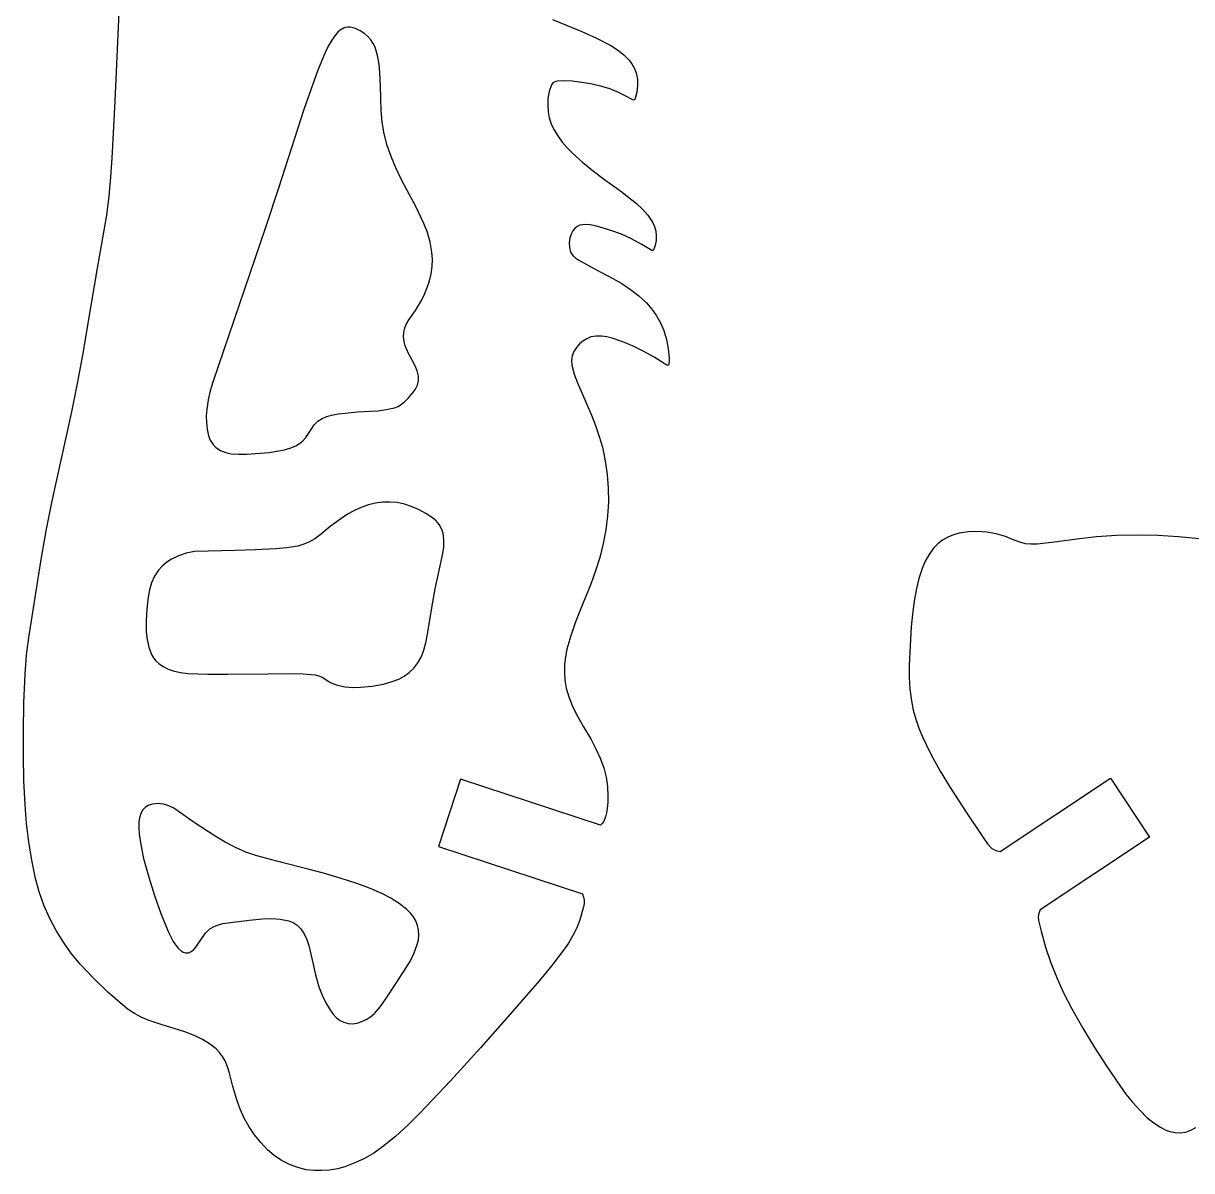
# Model space of a CAD drawing. Extents: x -40.2 to -8.1, y -2.1 to 47.3.
# Drawn here: x -40.21 to -31.29, y -2.07 to 6.69 of the extents above; entities that cross this region are included whole.
import ezdxf

# ---------------------------------------------------------------- set-up
doc = ezdxf.new("R2010")
doc.units = 0

msp = doc.modelspace()

# ---------------------------------------------------------------- linework, layer by layer
at = {"layer": '5'}
for p, q in [((-39.513399, 6.099682), (-39.424131, 8.101468)), ((-36.172217, 6.721388), (-35.949498, 6.630694)), ((-37.828886, 6.607645), (-37.859379, 6.564417)), ((-37.812834, 6.625964), (-37.828886, 6.607645)), ((-37.794243, 6.641701), (-37.812834, 6.625964)), ((-37.773524, 6.654507), (-37.794243, 6.641701)), ((-37.755784, 6.661186), (-37.773524, 6.654507)), ((-37.737116, 6.664472), (-37.755784, 6.661186)), ((-37.718162, 6.664254), (-37.737116, 6.664472)), ((-37.678606, 6.653483), (-37.718162, 6.664254)), ((-37.641361, 6.636355), (-37.678606, 6.653483)), ((-37.607438, 6.613336), (-37.641361, 6.636355)), ((-37.58229, 6.592077), (-37.607438, 6.613336)), ((-35.949498, 6.630694), (-35.836442, 6.580945)), ((-37.886473, 6.518981), (-37.91001, 6.471604)), ((-37.859379, 6.564417), (-37.886473, 6.518981)), ((-37.560336, 6.567534), (-37.58229, 6.592077)), ((-37.542003, 6.54018), (-37.560336, 6.567534)), ((-37.527645, 6.510546), (-37.542003, 6.54018)), ((-35.836442, 6.580945), (-35.72678, 6.524103)), ((-35.72678, 6.524103), (-35.676032, 6.491681)), ((-37.91001, 6.471604), (-37.966123, 6.335563)), ((-37.509746, 6.446414), (-37.527645, 6.510546)), ((-37.497339, 6.380998), (-37.509746, 6.446414)), ((-35.676032, 6.491681), (-35.629139, 6.453897)), ((-35.629139, 6.453897), (-35.586665, 6.411206)), ((-37.966123, 6.335563), (-38.070877, 6.03604)), ((-37.490512, 6.314766), (-37.497339, 6.380998)), ((-35.586665, 6.411206), (-35.563363, 6.378388)), ((-35.563363, 6.378388), (-35.544963, 6.342591)), ((-35.544963, 6.342591), (-35.531838, 6.304542)), ((-37.486, 6.216916), (-37.490512, 6.314766)), ((-36.154456, 6.247351), (-36.169547, 6.238023)), ((-36.137236, 6.251619), (-36.154456, 6.247351)), ((-36.080185, 6.252951), (-36.137236, 6.251619)), ((-36.023169, 6.250554), (-36.080185, 6.252951)), ((-35.966431, 6.244436), (-36.023169, 6.250554)), ((-35.531838, 6.304542), (-35.524254, 6.265014)), ((-35.524254, 6.265014), (-35.523485, 6.215594)), ((-37.483784, 6.118987), (-37.486, 6.216916)), ((-36.197954, 6.172876), (-36.207578, 6.119393)), ((-36.181063, 6.224527), (-36.197954, 6.172876)), ((-36.169547, 6.238023), (-36.181063, 6.224527)), ((-35.880613, 6.230133), (-35.966431, 6.244436)), ((-35.795626, 6.21152), (-35.880613, 6.230133)), ((-35.735707, 6.19341), (-35.795626, 6.21152)), ((-35.677794, 6.169654), (-35.735707, 6.19341)), ((-35.618303, 6.140653), (-35.677794, 6.169654)), ((-35.529593, 6.166546), (-35.542458, 6.118823)), ((-35.523485, 6.215594), (-35.529593, 6.166546)), ((-39.536483, 5.663549), (-39.513399, 6.099682)), ((-37.482295, 6.028342), (-37.483784, 6.118987)), ((-36.207578, 6.119393), (-36.20975, 6.065093)), ((-35.559962, 6.109402), (-35.618303, 6.140653)), ((-35.554311, 6.106274), (-35.559962, 6.109402)), ((-35.548358, 6.108781), (-35.554311, 6.106274)), ((-35.542458, 6.118823), (-35.548358, 6.108781)), ((-38.070877, 6.03604), (-38.169293, 5.734374)), ((-37.473651, 5.938098), (-37.482295, 6.028342)), ((-36.20975, 6.065093), (-36.206685, 6.01774)), ((-36.206685, 6.01774), (-36.197819, 5.971123)), ((-37.457904, 5.84882), (-37.473651, 5.938098)), ((-36.197819, 5.971123), (-36.183287, 5.92595)), ((-36.183287, 5.92595), (-36.163309, 5.882908)), ((-37.435155, 5.761064), (-37.457904, 5.84882)), ((-36.163309, 5.882908), (-36.133182, 5.832995)), ((-36.133182, 5.832995), (-36.098987, 5.785776)), ((-38.169293, 5.734374), (-38.265617, 5.433296)), ((-37.405544, 5.675379), (-37.435155, 5.761064)), ((-36.098987, 5.785776), (-36.060963, 5.741582)), ((-36.060963, 5.741582), (-36.019376, 5.700722)), ((-39.546324, 5.51783), (-39.536483, 5.663549)), ((-37.368971, 5.588712), (-37.405544, 5.675379)), ((-36.019376, 5.700722), (-35.940951, 5.630594)), ((-35.940951, 5.630594), (-35.859369, 5.564165)), ((-37.328599, 5.503748), (-37.368971, 5.588712)), ((-35.859369, 5.564165), (-35.774803, 5.501579)), ((-39.559982, 5.372419), (-39.546324, 5.51783)), ((-37.284506, 5.420654), (-37.328599, 5.503748)), ((-35.774803, 5.501579), (-35.650779, 5.411185)), ((-39.577449, 5.227416), (-39.559982, 5.372419)), ((-38.265617, 5.433296), (-38.364912, 5.133185)), ((-37.217561, 5.294609), (-37.284506, 5.420654)), ((-35.650779, 5.411185), (-35.53023, 5.316207)), ((-37.155836, 5.165928), (-37.217561, 5.294609)), ((-35.53023, 5.316207), (-35.484991, 5.274193)), ((-35.484991, 5.274193), (-35.444875, 5.227263)), ((-39.648708, 4.823027), (-39.577449, 5.227416)), ((-35.444875, 5.227263), (-35.41041, 5.176039)), ((-35.41041, 5.176039), (-35.394824, 5.142591)), ((-38.364912, 5.133185), (-38.566221, 4.542998)), ((-37.128204, 5.094756), (-37.155836, 5.165928)), ((-37.107633, 5.021231), (-37.128204, 5.094756)), ((-36.02778, 5.088751), (-36.039604, 5.054044)), ((-36.017134, 5.109035), (-36.02778, 5.088751)), ((-36.002541, 5.126694), (-36.017134, 5.109035)), ((-35.984627, 5.140973), (-36.002541, 5.126694)), ((-35.964158, 5.15126), (-35.984627, 5.140973)), ((-35.924411, 5.155846), (-35.964158, 5.15126)), ((-35.884439, 5.154077), (-35.924411, 5.155846)), ((-35.845253, 5.145997), (-35.884439, 5.154077)), ((-35.726347, 5.110433), (-35.845253, 5.145997)), ((-35.646589, 5.082027), (-35.726347, 5.110433)), ((-35.394824, 5.142591), (-35.384623, 5.107128)), ((-35.384623, 5.107128), (-35.380055, 5.070511)), ((-37.094319, 4.946053), (-37.107633, 5.021231)), ((-36.039604, 5.054044), (-36.044947, 5.017769)), ((-36.044947, 5.017769), (-36.043632, 4.981126)), ((-35.569727, 5.046523), (-35.646589, 5.082027)), ((-35.490684, 5.004158), (-35.569727, 5.046523)), ((-35.413107, 4.959163), (-35.490684, 5.004158)), ((-35.388121, 4.997377), (-35.40056, 4.962635)), ((-35.381231, 5.033628), (-35.388121, 4.997377)), ((-35.380055, 5.070511), (-35.381231, 5.033628)), ((-37.090466, 4.89068), (-37.094319, 4.946053)), ((-36.043632, 4.981126), (-36.035703, 4.945327)), ((-36.035703, 4.945327), (-36.017599, 4.921279)), ((-36.017599, 4.921279), (-35.995856, 4.900464)), ((-35.405877, 4.957444), (-35.413107, 4.959163)), ((-35.40056, 4.962635), (-35.405877, 4.957444)), ((-39.715717, 4.417912), (-39.648708, 4.823027)), ((-37.099542, 4.78018), (-37.092213, 4.8352)), ((-37.092213, 4.8352), (-37.090466, 4.89068)), ((-35.995856, 4.900464), (-35.971042, 4.883425)), ((-35.971042, 4.883425), (-35.842877, 4.812712)), ((-37.11238, 4.726178), (-37.099542, 4.78018)), ((-35.842877, 4.812712), (-35.71294, 4.745311)), ((-35.71294, 4.745311), (-35.643485, 4.7058)), ((-37.149675, 4.625137), (-37.129018, 4.674916)), ((-37.129018, 4.674916), (-37.11238, 4.726178)), ((-35.643485, 4.7058), (-35.577085, 4.661346)), ((-35.577085, 4.661346), (-35.514092, 4.612184)), ((-37.219537, 4.501251), (-37.174221, 4.577157)), ((-37.174221, 4.577157), (-37.149675, 4.625137)), ((-35.514092, 4.612184), (-35.454838, 4.558574)), ((-35.454838, 4.558574), (-35.413825, 4.511385)), ((-38.566221, 4.542998), (-38.766201, 3.952811)), ((-37.269233, 4.428137), (-37.219537, 4.501251)), ((-35.413825, 4.511385), (-35.37793, 4.460196)), ((-39.75467, 4.186401), (-39.715717, 4.417912)), ((-37.300737, 4.366878), (-37.287527, 4.398815)), ((-37.287527, 4.398815), (-37.269233, 4.428137)), ((-35.37793, 4.460196), (-35.347538, 4.40556)), ((-35.347538, 4.40556), (-35.322978, 4.348066)), ((-37.310609, 4.298703), (-37.308502, 4.3332)), ((-37.307, 4.264331), (-37.310609, 4.298703)), ((-37.308502, 4.3332), (-37.300737, 4.366878)), ((-35.911559, 4.2852), (-35.941089, 4.267308)), ((-35.879565, 4.298182), (-35.911559, 4.2852)), ((-35.839052, 4.304172), (-35.879565, 4.298182)), ((-35.798104, 4.304779), (-35.839052, 4.304172)), ((-35.757432, 4.299994), (-35.798104, 4.304779)), ((-35.717742, 4.2899), (-35.757432, 4.299994)), ((-35.635935, 4.261205), (-35.717742, 4.2899)), ((-35.322978, 4.348066), (-35.303029, 4.279265)), ((-37.297775, 4.231023), (-37.307, 4.264331)), ((-37.273676, 4.171573), (-37.297775, 4.231023)), ((-35.989848, 4.218718), (-36.009206, 4.188323)), ((-35.967407, 4.244958), (-35.989848, 4.218718)), ((-35.941089, 4.267308), (-35.967407, 4.244958)), ((-35.55592, 4.227838), (-35.635935, 4.261205)), ((-35.475398, 4.187798), (-35.55592, 4.227838)), ((-35.303029, 4.279265), (-35.289679, 4.208886)), ((-35.289679, 4.208886), (-35.283048, 4.137559)), ((-39.797843, 3.955639), (-39.75467, 4.186401)), ((-37.242801, 4.115343), (-37.273676, 4.171573)), ((-37.222468, 4.078778), (-37.242801, 4.115343)), ((-36.021808, 4.154563), (-36.027102, 4.118919)), ((-36.027102, 4.118919), (-36.024855, 4.082954)), ((-36.009206, 4.188323), (-36.021808, 4.154563)), ((-35.396883, 4.143952), (-35.475398, 4.187798)), ((-35.320557, 4.096399), (-35.396883, 4.143952)), ((-35.28265, 4.10967), (-35.288066, 4.082309)), ((-35.283048, 4.137559), (-35.28265, 4.10967)), ((-37.206686, 4.04003), (-37.222468, 4.078778)), ((-37.195686, 3.999663), (-37.206686, 4.04003)), ((-36.024855, 4.082954), (-36.007357, 4.013965)), ((-35.304312, 4.085856), (-35.320557, 4.096399)), ((-35.296634, 4.082046), (-35.304312, 4.085856)), ((-35.288066, 4.082309), (-35.296634, 4.082046)), ((-39.845221, 3.725705), (-39.797843, 3.955639)), ((-38.766201, 3.952811), (-38.786281, 3.885643)), ((-37.219959, 3.90034), (-37.204394, 3.931319)), ((-37.204394, 3.931319), (-37.196164, 3.964997)), ((-37.196164, 3.964997), (-37.195686, 3.999663)), ((-36.007357, 4.013965), (-35.98272, 3.947191)), ((-35.98272, 3.947191), (-35.875885, 3.701528)), ((-38.786281, 3.885643), (-38.802026, 3.817328)), ((-37.271944, 3.832923), (-37.244279, 3.865342)), ((-37.244279, 3.865342), (-37.219959, 3.90034)), ((-38.81337, 3.748147), (-38.817466, 3.696729)), ((-38.802026, 3.817328), (-38.81337, 3.748147)), ((-37.442621, 3.743594), (-37.380563, 3.756205)), ((-37.380563, 3.756205), (-37.352324, 3.767953)), ((-37.352324, 3.767953), (-37.326166, 3.783805)), ((-37.326166, 3.783805), (-37.302683, 3.803402)), ((-37.302683, 3.803402), (-37.271944, 3.832923)), ((-37.302683, 3.803402), (-37.302683, 3.803402)), ((-39.996933, 3.033498), (-39.845221, 3.725705)), ((-38.817466, 3.696729), (-38.816566, 3.645157)), ((-37.965055, 3.65503), (-37.932539, 3.675248)), ((-37.932539, 3.675248), (-37.897563, 3.690829)), ((-37.897563, 3.690829), (-37.860785, 3.701482)), ((-37.860785, 3.701482), (-37.808825, 3.710648)), ((-37.808825, 3.710648), (-37.756516, 3.717551)), ((-37.756516, 3.717551), (-37.662635, 3.725627)), ((-37.662635, 3.725627), (-37.56854, 3.730615)), ((-37.56854, 3.730615), (-37.505369, 3.735052)), ((-37.505369, 3.735052), (-37.442621, 3.743594)), ((-35.875885, 3.701528), (-35.843806, 3.621082)), ((-38.816566, 3.645157), (-38.810678, 3.593914)), ((-38.810678, 3.593914), (-38.799858, 3.543482)), ((-38.036741, 3.560549), (-38.017336, 3.59287)), ((-38.017336, 3.59287), (-37.993848, 3.626181)), ((-37.993848, 3.626181), (-37.965055, 3.65503)), ((-35.843806, 3.621082), (-35.81581, 3.539125)), ((-38.799858, 3.543482), (-38.786775, 3.510269)), ((-38.786775, 3.510269), (-38.767853, 3.48)), ((-38.767853, 3.48), (-38.743727, 3.453691)), ((-38.13348, 3.46677), (-38.105506, 3.484093)), ((-38.105506, 3.484093), (-38.080197, 3.505118)), ((-38.080197, 3.505118), (-38.058038, 3.529442)), ((-38.058038, 3.529442), (-38.036741, 3.560549)), ((-35.81581, 3.539125), (-35.791967, 3.455865)), ((-38.743727, 3.453691), (-38.707815, 3.431321)), ((-38.707815, 3.431321), (-38.668636, 3.415348)), ((-38.668636, 3.415348), (-38.62732, 3.406234)), ((-38.62732, 3.406234), (-38.569185, 3.402196)), ((-38.569185, 3.402196), (-38.510913, 3.402819)), ((-38.510913, 3.402819), (-38.337247, 3.416972)), ((-38.337247, 3.416972), (-38.278534, 3.424974)), ((-38.278534, 3.424974), (-38.220546, 3.437164)), ((-38.220546, 3.437164), (-38.163581, 3.453482)), ((-38.163581, 3.453482), (-38.13348, 3.46677)), ((-35.791967, 3.455865), (-35.769929, 3.352932)), ((-35.769929, 3.352932), (-35.754872, 3.248747)), ((-35.754872, 3.248747), (-35.746864, 3.143786)), ((-35.746864, 3.143786), (-35.745941, 3.038523)), ((-37.469847, 3.036734), (-37.52446, 3.029704)), ((-37.414794, 3.037819), (-37.469847, 3.036734)), ((-37.359947, 3.032948), (-37.414794, 3.037819)), ((-35.745941, 3.038523), (-35.752109, 2.933437)), ((-40.041249, 2.816697), (-39.996933, 3.033498)), ((-37.685483, 2.973435), (-37.738914, 2.944155)), ((-37.62982, 2.998211), (-37.685483, 2.973435)), ((-37.577994, 3.016813), (-37.62982, 2.998211)), ((-37.52446, 3.029704), (-37.577994, 3.016813)), ((-37.302065, 3.020257), (-37.359947, 3.032948)), ((-37.245641, 3.002155), (-37.302065, 3.020257)), ((-37.19118, 2.978802), (-37.245641, 3.002155)), ((-37.139169, 2.950408), (-37.19118, 2.978802)), ((-37.090074, 2.917226), (-37.139169, 2.950408)), ((-37.789749, 2.910568), (-37.871131, 2.849843)), ((-37.738914, 2.944155), (-37.789749, 2.910568)), ((-37.061731, 2.893605), (-37.090074, 2.917226)), ((-37.037945, 2.865402), (-37.061731, 2.893605)), ((-37.019444, 2.833481), (-37.037945, 2.865402)), ((-35.752109, 2.933437), (-35.765757, 2.826306)), ((-40.079067, 2.59867), (-40.041249, 2.816697)), ((-37.949677, 2.785492), (-37.987472, 2.757033)), ((-37.871131, 2.849843), (-37.949677, 2.785492)), ((-37.006796, 2.798822), (-37.019444, 2.833481)), ((-37.001629, 2.747552), (-37.006796, 2.798822)), ((-35.765757, 2.826306), (-35.785582, 2.720144)), ((-33.153563, 2.770163), (-33.193547, 2.746698)), ((-33.110862, 2.788218), (-33.153563, 2.770163)), ((-33.066172, 2.800554), (-33.110862, 2.788218)), ((-32.996563, 2.810759), (-33.066172, 2.800554)), ((-32.926249, 2.81313), (-32.996563, 2.810759)), ((-32.856111, 2.807638), (-32.926249, 2.81313)), ((-32.78431, 2.794152), (-32.856111, 2.807638)), ((-32.714085, 2.774014), (-32.78431, 2.794152)), ((-32.646049, 2.7474), (-32.714085, 2.774014)), ((-32.016895, 2.771475), (-32.168231, 2.753385)), ((-31.864832, 2.781806), (-32.016895, 2.771475)), ((-31.706998, 2.78477), (-31.864832, 2.781806)), ((-31.549173, 2.781398), (-31.706998, 2.78477)), ((-31.39161, 2.771696), (-31.549173, 2.781398)), ((-31.234563, 2.75568), (-31.39161, 2.771696)), ((-38.285281, 2.680732), (-38.44089, 2.672802)), ((-38.20103, 2.688518), (-38.285281, 2.680732)), ((-38.117479, 2.701863), (-38.20103, 2.688518)), ((-38.072001, 2.714905), (-38.117479, 2.701863)), ((-38.028449, 2.733387), (-38.072001, 2.714905)), ((-37.987472, 2.757033), (-38.028449, 2.733387)), ((-37.009772, 2.645), (-37.002625, 2.696032)), ((-37.002625, 2.696032), (-37.001629, 2.747552)), ((-35.785582, 2.720144), (-35.811518, 2.615307)), ((-33.262696, 2.685221), (-33.296865, 2.63688)), ((-33.230133, 2.718222), (-33.262696, 2.685221)), ((-33.193547, 2.746698), (-33.230133, 2.718222)), ((-32.604533, 2.730453), (-32.646049, 2.7474)), ((-32.561039, 2.719541), (-32.604533, 2.730453)), ((-32.51644, 2.714885), (-32.561039, 2.719541)), ((-32.47163, 2.716578), (-32.51644, 2.714885)), ((-32.319713, 2.733191), (-32.47163, 2.716578)), ((-32.168231, 2.753385), (-32.319713, 2.733191)), ((-40.146899, 2.163842), (-40.079067, 2.59867)), ((-39.08688, 2.598253), (-39.122071, 2.57529)), ((-39.029885, 2.626222), (-39.08688, 2.598253)), ((-39.08688, 2.598253), (-39.08688, 2.598253)), ((-38.969973, 2.647231), (-39.029885, 2.626222)), ((-38.907992, 2.660982), (-38.969973, 2.647231)), ((-38.596636, 2.668278), (-38.907992, 2.660982)), ((-38.44089, 2.672802), (-38.596636, 2.668278)), ((-37.043013, 2.491179), (-37.009772, 2.645)), ((-35.811518, 2.615307), (-35.843478, 2.512147)), ((-33.296865, 2.63688), (-33.325883, 2.585281)), ((-39.182616, 2.517238), (-39.211798, 2.470688)), ((-39.154148, 2.548146), (-39.182616, 2.517238)), ((-39.122071, 2.57529), (-39.154148, 2.548146)), ((-35.843478, 2.512147), (-35.881355, 2.411009)), ((-33.349441, 2.530972), (-33.374085, 2.454594)), ((-33.325883, 2.585281), (-33.349441, 2.530972)), ((-39.234611, 2.420707), (-39.250661, 2.368163)), ((-39.211798, 2.470688), (-39.234611, 2.420707)), ((-37.068343, 2.375902), (-37.043013, 2.491179)), ((-35.881355, 2.411009), (-35.960376, 2.212668)), ((-33.374085, 2.454594), (-33.393499, 2.376722)), ((-39.250661, 2.368163), (-39.264108, 2.294008)), ((-37.088936, 2.259686), (-37.068343, 2.375902)), ((-33.393499, 2.376722), (-33.41037, 2.279915)), ((-39.264108, 2.294008), (-39.272274, 2.219088)), ((-37.126364, 2.028194), (-37.088936, 2.259686)), ((-33.41037, 2.279915), (-33.423357, 2.18251)), ((-40.171044, 2.018208), (-40.146899, 2.163842)), ((-39.272274, 2.219088), (-39.276538, 2.132876)), ((-35.960376, 2.212668), (-35.999647, 2.115359)), ((-33.423357, 2.18251), (-33.432439, 2.084664)), ((-39.276538, 2.132876), (-39.275851, 2.046562)), ((-35.999647, 2.115359), (-36.033672, 2.016094)), ((-33.432439, 2.084664), (-33.441633, 1.938708)), ((-40.189035, 1.871686), (-40.171044, 2.018208)), ((-39.275851, 2.046562), (-39.269465, 1.987445)), ((-39.269465, 1.987445), (-39.255605, 1.929623)), ((-37.140268, 1.962992), (-37.126364, 2.028194)), ((-36.033672, 2.016094), (-36.062353, 1.915155)), ((-39.255605, 1.929623), (-39.234497, 1.874035)), ((-39.234497, 1.874035), (-39.219566, 1.848635)), ((-37.176991, 1.852492), (-37.158111, 1.898756)), ((-37.158111, 1.898756), (-37.140268, 1.962992)), ((-36.062353, 1.915155), (-36.07461, 1.856387)), ((-33.441633, 1.938708), (-33.448124, 1.792606)), ((-40.200839, 1.724537), (-40.189035, 1.871686)), ((-39.219566, 1.848635), (-39.201542, 1.825328)), ((-39.201542, 1.825328), (-39.180714, 1.804489)), ((-39.180714, 1.804489), (-39.146212, 1.78066)), ((-37.232003, 1.769318), (-37.201764, 1.809097)), ((-37.201764, 1.809097), (-37.176991, 1.852492)), ((-36.081354, 1.796735), (-36.082527, 1.736714)), ((-36.07461, 1.856387), (-36.081354, 1.796735)), ((-33.448124, 1.792606), (-33.448706, 1.701037)), ((-40.210618, 1.504979), (-40.200839, 1.724537)), ((-39.146212, 1.78066), (-39.108816, 1.761692)), ((-39.108816, 1.761692), (-39.069207, 1.747932)), ((-39.069207, 1.747932), (-39.013825, 1.736145)), ((-39.013825, 1.736145), (-38.9577, 1.728666)), ((-38.9577, 1.728666), (-38.805357, 1.722376)), ((-38.805357, 1.722376), (-38.652885, 1.722325)), ((-38.652885, 1.722325), (-38.34807, 1.726614)), ((-38.34807, 1.726614), (-38.167382, 1.728436)), ((-38.167382, 1.728436), (-38.076876, 1.726615)), ((-38.076876, 1.726615), (-37.986694, 1.718754)), ((-37.986694, 1.718754), (-37.95641, 1.710327)), ((-37.95641, 1.710327), (-37.927706, 1.697512)), ((-37.927706, 1.697512), (-37.901214, 1.680593)), ((-37.347782, 1.685452), (-37.305748, 1.70844)), ((-37.305748, 1.70844), (-37.266949, 1.736544)), ((-37.266949, 1.736544), (-37.232003, 1.769318)), ((-36.082527, 1.736714), (-36.078119, 1.676844)), ((-33.448706, 1.701037), (-33.443174, 1.609633)), ((-37.901214, 1.680593), (-37.874436, 1.663164)), ((-37.874436, 1.663164), (-37.845813, 1.648969)), ((-37.845813, 1.648969), (-37.815734, 1.638199)), ((-37.815734, 1.638199), (-37.757603, 1.627604)), ((-37.757603, 1.627604), (-37.698734, 1.622524)), ((-37.698734, 1.622524), (-37.639648, 1.623003)), ((-37.639648, 1.623003), (-37.551124, 1.631592)), ((-37.551124, 1.631592), (-37.463562, 1.647182)), ((-37.463562, 1.647182), (-37.404765, 1.663573)), ((-37.404765, 1.663573), (-37.347782, 1.685452)), ((-36.078119, 1.676844), (-36.068167, 1.617643)), ((-36.068167, 1.617643), (-36.049111, 1.549598)), ((-33.443174, 1.609633), (-33.431555, 1.518802)), ((-36.049111, 1.549598), (-36.023607, 1.483699)), ((-33.431555, 1.518802), (-33.41749, 1.448446)), ((-40.214213, 1.285233), (-40.210618, 1.504979)), ((-36.023607, 1.483699), (-35.991893, 1.420553)), ((-33.41749, 1.448446), (-33.398849, 1.379163)), ((-35.991893, 1.420553), (-35.935881, 1.321485)), ((-33.398849, 1.379163), (-33.375712, 1.31125)), ((-40.213703, 1.098256), (-40.214213, 1.285233)), ((-35.935881, 1.321485), (-35.878057, 1.223463)), ((-33.375712, 1.31125), (-33.348176, 1.244997)), ((-35.878057, 1.223463), (-35.840755, 1.154073)), ((-33.348176, 1.244997), (-33.283478, 1.112536)), ((-40.209367, 0.91133), (-40.213703, 1.098256)), ((-35.840755, 1.154073), (-35.808678, 1.082118)), ((-35.808678, 1.082118), (-35.782002, 1.007991)), ((-33.283478, 1.112536), (-33.212931, 0.983095)), ((-35.782002, 1.007991), (-35.763659, 0.937447)), ((-33.212931, 0.983095), (-33.136675, 0.856934)), ((-40.201206, 0.724531), (-40.209367, 0.91133)), ((-36.875058, 0.921185), (-36.959689, 0.664131)), ((-35.806319, 0.569313), (-36.875058, 0.921185)), ((-35.763659, 0.937447), (-35.752952, 0.865349)), ((-32.754819, 0.370043), (-31.911992, 0.930235)), ((-31.911992, 0.930235), (-31.612394, 0.479474)), ((-35.752952, 0.865349), (-35.750004, 0.792519)), ((-33.136675, 0.856934), (-33.009591, 0.661323)), ((-40.190398, 0.583198), (-40.201206, 0.724531)), ((-39.255249, 0.723334), (-39.280304, 0.708431)), ((-39.227279, 0.731551), (-39.255249, 0.723334)), ((-39.185425, 0.734824), (-39.227279, 0.731551)), ((-39.143663, 0.730533), (-39.185425, 0.734824)), ((-39.103349, 0.718815), (-39.143663, 0.730533)), ((-39.065793, 0.700053), (-39.103349, 0.718815)), ((-35.751332, 0.74482), (-35.754782, 0.697228)), ((-35.750004, 0.792519), (-35.751332, 0.74482)), ((-39.326816, 0.627281), (-39.331566, 0.594589)), ((-39.316482, 0.658658), (-39.326816, 0.627281)), ((-39.300874, 0.687774), (-39.316482, 0.658658)), ((-39.280304, 0.708431), (-39.300874, 0.687774)), ((-38.908572, 0.590386), (-39.065793, 0.700053)), ((-36.959689, 0.664131), (-37.04432, 0.407076)), ((-36.959689, 0.664131), (-36.959689, 0.664131)), ((-35.768376, 0.632726), (-35.780269, 0.601937)), ((-35.759848, 0.664612), (-35.768376, 0.632726)), ((-35.754782, 0.697228), (-35.759848, 0.664612)), ((-33.009591, 0.661323), (-32.877774, 0.468871)), ((-40.173504, 0.442462), (-40.190398, 0.583198)), ((-39.331566, 0.594589), (-39.331841, 0.547954)), ((-39.331841, 0.547954), (-39.329027, 0.501404)), ((-38.74835, 0.485152), (-38.908572, 0.590386)), ((-35.792064, 0.584643), (-35.806319, 0.569313)), ((-35.780269, 0.601937), (-35.792064, 0.584643)), ((-39.329027, 0.501404), (-39.315454, 0.408214)), ((-38.672949, 0.439783), (-38.74835, 0.485152)), ((-32.877774, 0.468871), (-32.849851, 0.428819)), ((-31.612394, 0.479474), (-32.448509, -0.076277)), ((-40.150558, 0.302586), (-40.173504, 0.442462)), ((-39.315454, 0.408214), (-39.29567, 0.316142)), ((-38.59467, 0.399581), (-38.672949, 0.439783)), ((-38.513868, 0.364728), (-38.59467, 0.399581)), ((-38.430908, 0.33538), (-38.513868, 0.364728)), ((-37.04432, 0.407076), (-35.944639, 0.045073)), ((-32.849851, 0.428819), (-32.817022, 0.392678)), ((-32.817022, 0.392678), (-32.787143, 0.378)), ((-32.787143, 0.378), (-32.754819, 0.370043)), ((-40.1216, 0.16383), (-40.150558, 0.302586)), ((-39.29567, 0.316142), (-39.257064, 0.173945)), ((-39.29567, 0.316142), (-39.29567, 0.316142)), ((-38.240482, 0.284021), (-38.430908, 0.33538)), ((-38.049123, 0.23626), (-38.240482, 0.284021)), ((-37.920718, 0.203277), (-38.049123, 0.23626)), ((-37.793414, 0.16627), (-37.920718, 0.203277)), ((-40.092948, 0.060717), (-40.1216, 0.16383)), ((-39.257064, 0.173945), (-39.213084, 0.033318)), ((-37.667337, 0.125276), (-37.793414, 0.16627)), ((-37.570723, 0.089089), (-37.667337, 0.125276)), ((-40.057139, -0.040133), (-40.092948, 0.060717)), ((-39.213084, 0.033318), (-39.163793, -0.105537)), ((-37.475901, 0.048437), (-37.570723, 0.089089)), ((-37.408545, 0.013121), (-37.475901, 0.048437)), ((-37.344567, -0.027999), (-37.408545, 0.013121)), ((-35.944639, 0.045073), (-35.935679, 0.021421)), ((-35.935679, 0.021421), (-35.931076, -0.003448)), ((-40.014352, -0.138227), (-40.057139, -0.040133)), ((-37.284465, -0.074602), (-37.344567, -0.027999)), ((-37.258289, -0.100671), (-37.284465, -0.074602)), ((-35.935387, -0.053644), (-35.964815, -0.152361)), ((-35.930978, -0.02874), (-35.935387, -0.053644)), ((-35.931076, -0.003448), (-35.930978, -0.02874)), ((-32.448509, -0.076277), (-32.458408, -0.102402)), ((-39.964795, -0.23308), (-40.014352, -0.138227)), ((-39.163793, -0.105537), (-39.109263, -0.242418)), ((-38.689837, -0.181269), (-38.590861, -0.166825)), ((-38.590861, -0.166825), (-38.489846, -0.154163)), ((-38.489846, -0.154163), (-38.388572, -0.143765)), ((-38.388572, -0.143765), (-38.320648, -0.141565)), ((-38.320648, -0.141565), (-38.252919, -0.147176)), ((-38.252919, -0.147176), (-38.186283, -0.160523)), ((-38.186283, -0.160523), (-38.153365, -0.174262)), ((-38.153365, -0.174262), (-38.123426, -0.193652)), ((-37.235554, -0.129789), (-37.258289, -0.100671)), ((-37.216611, -0.161506), (-37.235554, -0.129789)), ((-37.203928, -0.196245), (-37.216611, -0.161506)), ((-35.964815, -0.152361), (-35.988062, -0.214016)), ((-32.458408, -0.102402), (-32.462379, -0.130055)), ((-32.462379, -0.130055), (-32.460232, -0.15791)), ((-32.460232, -0.15791), (-32.441969, -0.239543)), ((-39.908713, -0.324228), (-39.964795, -0.23308)), ((-39.109263, -0.242418), (-39.071272, -0.317243)), ((-38.84986, -0.290206), (-38.821882, -0.253421)), ((-38.821882, -0.253421), (-38.788813, -0.221136)), ((-38.788813, -0.221136), (-38.757748, -0.20336)), ((-38.757748, -0.20336), (-38.724549, -0.189988)), ((-38.724549, -0.189988), (-38.689837, -0.181269)), ((-38.123426, -0.193652), (-38.097427, -0.218073)), ((-38.097427, -0.218073), (-38.069945, -0.25894)), ((-38.069945, -0.25894), (-38.048247, -0.303151)), ((-37.196382, -0.232449), (-37.203928, -0.196245)), ((-37.194132, -0.269363), (-37.196382, -0.232449)), ((-35.988062, -0.214016), (-36.01651, -0.27345)), ((-32.441969, -0.239543), (-32.407199, -0.361685)), ((-39.846382, -0.411222), (-39.908713, -0.324228)), ((-39.071272, -0.317243), (-39.053546, -0.343939)), ((-39.053546, -0.343939), (-39.032893, -0.368441)), ((-38.897785, -0.360802), (-38.84986, -0.290206)), ((-38.048247, -0.303151), (-38.032733, -0.349892)), ((-38.032733, -0.349892), (-38.004005, -0.481711)), ((-37.228862, -0.405171), (-37.205596, -0.342237)), ((-37.205596, -0.342237), (-37.197225, -0.306215)), ((-37.197225, -0.306215), (-37.194132, -0.269363)), ((-36.049948, -0.330228), (-36.08813, -0.383929)), ((-36.01651, -0.27345), (-36.049948, -0.330228)), ((-39.778107, -0.493633), (-39.846382, -0.411222)), ((-39.032893, -0.368441), (-39.009582, -0.39043)), ((-39.009582, -0.39043), (-38.992518, -0.400819)), ((-38.992518, -0.400819), (-38.973096, -0.405498)), ((-38.973096, -0.405498), (-38.953174, -0.40402)), ((-38.953174, -0.40402), (-38.931631, -0.39388)), ((-38.931631, -0.39388), (-38.912859, -0.379233)), ((-38.912859, -0.379233), (-38.897785, -0.360802)), ((-37.258025, -0.465599), (-37.228862, -0.405171)), ((-36.08813, -0.383929), (-36.179117, -0.501049)), ((-32.407199, -0.361685), (-32.366315, -0.481919)), ((-39.67652, -0.601459), (-39.778107, -0.493633)), ((-38.004005, -0.481711), (-37.982909, -0.573484)), ((-37.371623, -0.643456), (-37.292819, -0.522969)), ((-37.292819, -0.522969), (-37.258025, -0.465599)), ((-36.179117, -0.501049), (-36.273444, -0.615497)), ((-32.366315, -0.481919), (-32.319421, -0.599939)), ((-39.569683, -0.704084), (-39.67652, -0.601459)), ((-37.982909, -0.573484), (-37.956332, -0.663821)), ((-36.273444, -0.615497), (-36.496132, -0.873983)), ((-32.319421, -0.599939), (-32.266637, -0.715444)), ((-39.457861, -0.801256), (-39.569683, -0.704084)), ((-37.956332, -0.663821), (-37.932286, -0.72689)), ((-37.444892, -0.75603), (-37.371623, -0.643456)), ((-39.412564, -0.836975), (-39.457861, -0.801256)), ((-37.932286, -0.72689), (-37.903067, -0.787734)), ((-37.903067, -0.787734), (-37.868876, -0.845931)), ((-37.486365, -0.81412), (-37.444892, -0.75603)), ((-32.266637, -0.715444), (-32.208097, -0.828142)), ((-39.364307, -0.868581), (-39.412564, -0.836975)), ((-39.313462, -0.895829), (-39.364307, -0.868581)), ((-37.868876, -0.845931), (-37.848425, -0.872994)), ((-37.848425, -0.872994), (-37.824849, -0.897384)), ((-37.595188, -0.912926), (-37.562922, -0.892234)), ((-37.562922, -0.892234), (-37.533343, -0.867856)), ((-37.533343, -0.867856), (-37.486365, -0.81412)), ((-36.496132, -0.873983), (-36.722655, -1.129116)), ((-32.208097, -0.828142), (-32.122674, -0.979252)), ((-39.260422, -0.918509), (-39.313462, -0.895829)), ((-39.162162, -0.951948), (-39.260422, -0.918509)), ((-39.062982, -0.982548), (-39.162162, -0.951948)), ((-37.824849, -0.897384), (-37.798497, -0.918743)), ((-37.798497, -0.918743), (-37.767845, -0.934664)), ((-37.767845, -0.934664), (-37.734615, -0.94408)), ((-37.734615, -0.94408), (-37.700168, -0.946606)), ((-37.700168, -0.946606), (-37.66592, -0.942138)), ((-37.66592, -0.942138), (-37.629684, -0.929639)), ((-37.629684, -0.929639), (-37.595188, -0.912926)), ((-32.122674, -0.979252), (-32.03288, -1.127806)), ((-38.982105, -1.009075), (-39.062982, -0.982548)), ((-38.902278, -1.038613), (-38.982105, -1.009075)), ((-38.845266, -1.065619), (-38.902278, -1.038613)), ((-38.79149, -1.098601), (-38.845266, -1.065619)), ((-38.741574, -1.137176), (-38.79149, -1.098601)), ((-38.715088, -1.165213), (-38.741574, -1.137176)), ((-36.722655, -1.129116), (-36.952962, -1.380837)), ((-32.03288, -1.127806), (-31.93879, -1.273677)), ((-38.692361, -1.196376), (-38.715088, -1.165213)), ((-38.673759, -1.230164), (-38.692361, -1.196376)), ((-38.655545, -1.276044), (-38.673759, -1.230164)), ((-38.640793, -1.323152), (-38.655545, -1.276044)), ((-38.614395, -1.425975), (-38.640793, -1.323152)), ((-31.93879, -1.273677), (-31.840485, -1.416741)), ((-38.584616, -1.52787), (-38.614395, -1.425975)), ((-36.952962, -1.380837), (-37.187002, -1.629091)), ((-31.840485, -1.416741), (-31.793046, -1.482707)), ((-31.793046, -1.482707), (-31.74207, -1.545979)), ((-38.558893, -1.598629), (-38.584616, -1.52787)), ((-38.527416, -1.667024), (-38.558893, -1.598629)), ((-31.74207, -1.545979), (-31.687709, -1.606368)), ((-38.490402, -1.732587), (-38.527416, -1.667024)), ((-37.187002, -1.629091), (-37.277342, -1.720136)), ((-31.687709, -1.606368), (-31.630126, -1.663693)), ((-31.630126, -1.663693), (-31.581409, -1.702408)), ((-38.448284, -1.795291), (-38.490402, -1.732587)), ((-37.277342, -1.720136), (-37.372582, -1.806043)), ((-31.581409, -1.702408), (-31.529415, -1.736594)), ((-31.529415, -1.736594), (-31.494367, -1.755495)), ((-31.494367, -1.755495), (-31.457003, -1.769262)), ((-31.457003, -1.769262), (-31.418071, -1.77762)), ((-31.418071, -1.77762), (-31.378349, -1.780403)), ((-31.378349, -1.780403), (-31.336592, -1.773873)), ((-31.336592, -1.773873), (-31.296663, -1.76002)), ((-31.296663, -1.76002), (-31.259834, -1.739285)), ((-38.40096, -1.854166), (-38.448284, -1.795291)), ((-38.348778, -1.908781), (-38.40096, -1.854166)), ((-37.372582, -1.806043), (-37.472431, -1.886546)), ((-38.297679, -1.95263), (-38.348778, -1.908781)), ((-38.241841, -1.990258), (-38.297679, -1.95263)), ((-37.538719, -1.933587), (-37.60887, -1.974646)), ((-37.472431, -1.886546), (-37.538719, -1.933587)), ((-38.182017, -2.021157), (-38.241841, -1.990258)), ((-38.119012, -2.044911), (-38.182017, -2.021157)), ((-38.053679, -2.061198), (-38.119012, -2.044911)), ((-37.75858, -2.037607), (-37.816264, -2.05296)), ((-37.682345, -2.009408), (-37.75858, -2.037607)), ((-37.60887, -1.974646), (-37.682345, -2.009408)), ((-37.994288, -2.067192), (-38.053679, -2.061198)), ((-37.934599, -2.067812), (-37.994288, -2.067192)), ((-37.875097, -2.063055), (-37.934599, -2.067812)), ((-37.816264, -2.05296), (-37.875097, -2.063055))]:
    msp.add_line(p, q, dxfattribs=at)

doc.saveas('drawing.dxf')
